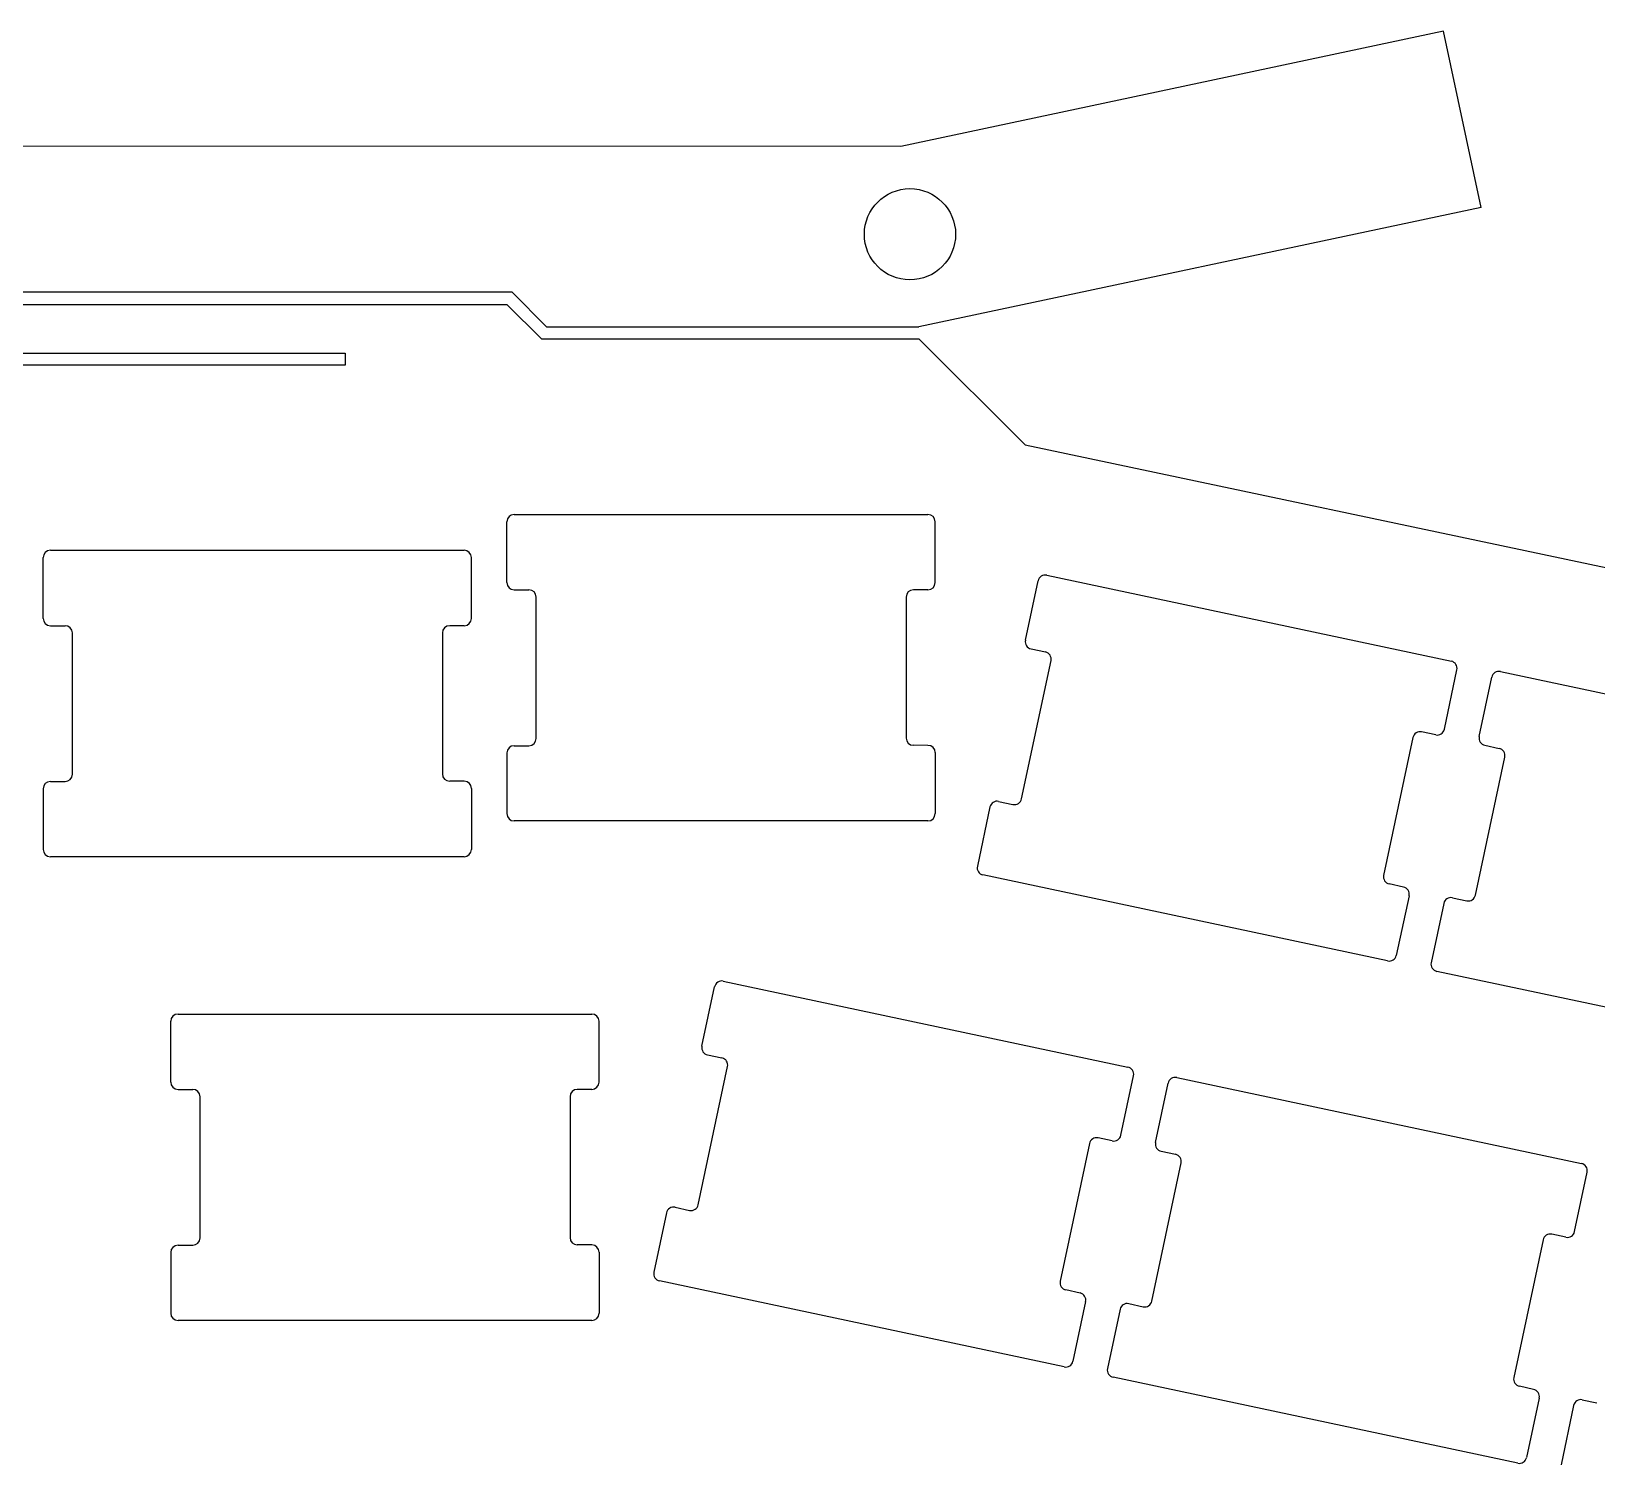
# Model space of a CAD drawing. Extents: x 7 to 394, y -192 to -46.
# Drawn here: x 67.4 to 131.7, y -108.8 to -49.9 of the extents above; entities that cross this region are included whole.
import ezdxf

# ---------------------------------------------------------------- set-up
doc = ezdxf.new("R2010")
doc.units = 0
doc.layers.add('Pcb_17aa', color=7, linetype='CONTINUOUS')

msp = doc.modelspace()

# ---------------------------------------------------------------- linework, layer by layer
at = {"layer": 'Pcb_17aa'}
for p, q in [((125.41, -49.9034), (103.101, -54.6329)), ((125.41, -49.9034, -1.6), (103.101, -54.6329, -1.6)), ((125.41, -49.9034), (103.101, -54.6329)), ((125.41, -49.9034, -1.6), (103.101, -54.6329, -1.6)), ((125.41, -49.9034), (125.41, -49.9034, -1.6)), ((126.954, -57.15), (125.41, -49.9034)), ((126.954, -57.15, -1.6), (125.41, -49.9034, -1.6)), ((125.41, -49.9034), (125.41, -49.9034, -1.6)), ((126.954, -57.15), (125.41, -49.9034)), ((126.954, -57.15, -1.6), (125.41, -49.9034, -1.6)), ((103.101, -54.6329), (12.3012, -54.6278)), ((103.101, -54.6329, -1.6), (12.3012, -54.6278, -1.6)), ((103.101, -54.6329), (12.3012, -54.6278)), ((103.101, -54.6329, -1.6), (12.3012, -54.6278, -1.6)), ((103.101, -54.6329), (103.101, -54.6329, -1.6)), ((103.101, -54.6329), (103.101, -54.6329, -1.6)), ((126.954, -57.15), (103.845, -62.0497)), ((126.954, -57.15, -1.6), (103.845, -62.0497, -1.6)), ((126.954, -57.15), (103.845, -62.0497)), ((126.954, -57.15, -1.6), (103.845, -62.0497, -1.6)), ((126.954, -57.15), (126.954, -57.15, -1.6)), ((126.954, -57.15), (126.954, -57.15, -1.6)), ((105.35, -58.2473), (105.35, -58.2473, -1.6)), ((105.35, -58.2473), (105.35, -58.2473, -1.6)), ((87.1195, -60.6273), (63.914, -60.6273)), ((87.1195, -60.6273, -1.6), (63.914, -60.6273, -1.6)), ((87.1195, -60.6273), (63.914, -60.6273)), ((87.1195, -60.6273, -1.6), (63.914, -60.6273, -1.6)), ((63.914, -61.1276), (86.9112, -61.1276)), ((63.914, -61.1276, -1.6), (86.9112, -61.1276, -1.6)), ((63.914, -61.1276), (86.9112, -61.1276)), ((63.914, -61.1276, -1.6), (86.9112, -61.1276, -1.6)), ((86.9112, -61.1276), (86.9112, -61.1276, -1.6)), ((86.9112, -61.1276), (86.9112, -61.1276, -1.6)), ((88.3336, -62.55), (86.9112, -61.1276)), ((88.3336, -62.55, -1.6), (86.9112, -61.1276, -1.6)), ((88.3336, -62.55), (86.9112, -61.1276)), ((88.3336, -62.55, -1.6), (86.9112, -61.1276, -1.6)), ((87.1195, -60.6273), (87.1195, -60.6273, -1.6)), ((87.1195, -60.6273), (87.1195, -60.6273, -1.6)), ((87.1195, -60.6273), (88.5419, -62.0497)), ((87.1195, -60.6273, -1.6), (88.5419, -62.0497, -1.6)), ((87.1195, -60.6273), (88.5419, -62.0497)), ((87.1195, -60.6273, -1.6), (88.5419, -62.0497, -1.6)), ((88.5419, -62.0497), (88.5419, -62.0497, -1.6)), ((88.5419, -62.0497), (88.5419, -62.0497, -1.6)), ((88.5419, -62.0497), (103.845, -62.0497)), ((88.5419, -62.0497, -1.6), (103.845, -62.0497, -1.6)), ((88.5419, -62.0497), (103.845, -62.0497)), ((88.5419, -62.0497, -1.6), (103.845, -62.0497, -1.6)), ((103.845, -62.0497), (103.845, -62.0497, -1.6)), ((103.845, -62.0497), (103.845, -62.0497, -1.6)), ((88.3336, -62.55), (88.3336, -62.55, -1.6)), ((88.3336, -62.55), (88.3336, -62.55, -1.6)), ((88.3336, -62.55), (103.845, -62.55)), ((88.3336, -62.55, -1.6), (103.845, -62.55, -1.6)), ((88.3336, -62.55), (103.845, -62.55)), ((88.3336, -62.55, -1.6), (103.845, -62.55, -1.6)), ((103.845, -62.55), (103.845, -62.55, -1.6)), ((103.845, -62.55), (103.845, -62.55, -1.6)), ((108.207, -66.9087), (103.845, -62.55)), ((108.207, -66.9087, -1.6), (103.845, -62.55, -1.6)), ((108.207, -66.9087), (103.845, -62.55)), ((108.207, -66.9087, -1.6), (103.845, -62.55, -1.6)), ((35.6819, -63.1342), (80.2589, -63.1342)), ((35.6819, -63.1342, -1.6), (80.2589, -63.1342, -1.6)), ((35.6819, -63.1342), (80.2589, -63.1342)), ((35.6819, -63.1342, -1.6), (80.2589, -63.1342, -1.6)), ((80.2589, -63.6346), (35.6819, -63.6346)), ((80.2589, -63.6346, -1.6), (35.6819, -63.6346, -1.6)), ((80.2589, -63.6346), (35.6819, -63.6346)), ((80.2589, -63.6346, -1.6), (35.6819, -63.6346, -1.6)), ((80.2589, -63.1342), (80.2589, -63.1342, -1.6)), ((80.2589, -63.1342), (80.2589, -63.6346)), ((80.2589, -63.1342, -1.6), (80.2589, -63.6346, -1.6)), ((80.2589, -63.1342), (80.2589, -63.1342, -1.6)), ((80.2589, -63.1342), (80.2589, -63.6346)), ((80.2589, -63.1342, -1.6), (80.2589, -63.6346, -1.6)), ((80.2589, -63.6346), (80.2589, -63.6346, -1.6)), ((80.2589, -63.6346), (80.2589, -63.6346, -1.6)), ((108.207, -66.9087), (108.207, -66.9087, -1.6)), ((108.207, -66.9087), (108.207, -66.9087, -1.6)), ((108.207, -66.9087), (180.278, -82.1233)), ((108.207, -66.9087, -1.6), (180.278, -82.1233, -1.6)), ((108.207, -66.9087), (180.278, -82.1233)), ((108.207, -66.9087, -1.6), (180.278, -82.1233, -1.6)), ((86.9058, -70.0662), (86.9058, -70.0662, -1.6)), ((86.9058, -70.0662), (86.9058, -70.0662, -1.6)), ((86.9061, -72.5653), (86.9058, -70.0662)), ((86.9061, -72.5653, -1.6), (86.9058, -70.0662, -1.6)), ((86.9061, -72.5653), (86.9058, -70.0662)), ((86.9061, -72.5653, -1.6), (86.9058, -70.0662, -1.6)), ((87.2058, -69.7662), (87.2058, -69.7662, -1.6)), ((87.2058, -69.7662), (104.211, -69.7662)), ((87.2058, -69.7662, -1.6), (104.211, -69.7662, -1.6)), ((87.2058, -69.7662), (87.2058, -69.7662, -1.6)), ((87.2058, -69.7662), (104.211, -69.7662)), ((87.2058, -69.7662, -1.6), (104.211, -69.7662, -1.6)), ((104.211, -69.7662), (104.211, -69.7662, -1.6)), ((104.211, -69.7662), (104.211, -69.7662, -1.6)), ((104.511, -70.0662), (104.511, -70.0662, -1.6)), ((104.513, -72.5653), (104.511, -70.0662)), ((104.513, -72.5653, -1.6), (104.511, -70.0662, -1.6)), ((104.511, -70.0662), (104.511, -70.0662, -1.6)), ((104.513, -72.5653), (104.511, -70.0662)), ((104.513, -72.5653, -1.6), (104.511, -70.0662, -1.6)), ((68.1431, -71.2394), (68.1431, -71.2394, -1.6)), ((68.1431, -71.2394), (85.1484, -71.2394)), ((68.1431, -71.2394, -1.6), (85.1484, -71.2394, -1.6)), ((68.1431, -71.2394), (68.1431, -71.2394, -1.6)), ((68.1431, -71.2394), (85.1484, -71.2394)), ((68.1431, -71.2394, -1.6), (85.1484, -71.2394, -1.6)), ((85.1484, -71.2394), (85.1484, -71.2394, -1.6)), ((85.1484, -71.2394), (85.1484, -71.2394, -1.6)), ((67.8431, -71.5394), (67.8431, -71.5394, -1.6)), ((67.8431, -71.5394), (67.8431, -71.5394, -1.6)), ((67.8434, -74.0385), (67.8431, -71.5394)), ((67.8434, -74.0385, -1.6), (67.8431, -71.5394, -1.6)), ((67.8434, -74.0385), (67.8431, -71.5394)), ((67.8434, -74.0385, -1.6), (67.8431, -71.5394, -1.6)), ((85.4484, -71.5394), (85.4484, -71.5394, -1.6)), ((85.4507, -74.0385), (85.4484, -71.5394)), ((85.4507, -74.0385, -1.6), (85.4484, -71.5394, -1.6)), ((85.4484, -71.5394), (85.4484, -71.5394, -1.6)), ((85.4507, -74.0385), (85.4484, -71.5394)), ((85.4507, -74.0385, -1.6), (85.4484, -71.5394, -1.6)), ((86.9061, -72.5653), (86.9061, -72.5653, -1.6)), ((86.9061, -72.5653), (86.9061, -72.5653, -1.6)), ((104.513, -72.5653), (104.513, -72.5653, -1.6)), ((104.513, -72.5653), (104.513, -72.5653, -1.6)), ((108.22, -74.9378), (108.739, -72.4933)), ((108.22, -74.9378, -1.6), (108.739, -72.4933, -1.6)), ((108.22, -74.9378), (108.739, -72.4933)), ((108.22, -74.9378, -1.6), (108.739, -72.4933, -1.6)), ((108.739, -72.4933), (108.739, -72.4933, -1.6)), ((108.739, -72.4933), (108.739, -72.4933, -1.6)), ((109.095, -72.2622), (109.095, -72.2622, -1.6)), ((109.095, -72.2622), (125.729, -75.7978)), ((109.095, -72.2622, -1.6), (125.729, -75.7978, -1.6)), ((109.095, -72.2622), (109.095, -72.2622, -1.6)), ((109.095, -72.2622), (125.729, -75.7978)), ((109.095, -72.2622, -1.6), (125.729, -75.7978, -1.6)), ((87.2061, -72.8653), (87.8101, -72.8647)), ((87.2061, -72.8653, -1.6), (87.8101, -72.8647, -1.6)), ((87.2061, -72.8653), (87.8101, -72.8647)), ((87.2061, -72.8653, -1.6), (87.8101, -72.8647, -1.6)), ((87.2061, -72.8653), (87.2061, -72.8653, -1.6)), ((87.2061, -72.8653), (87.2061, -72.8653, -1.6)), ((87.8101, -72.8647), (87.8101, -72.8647, -1.6)), ((87.8101, -72.8647), (87.8101, -72.8647, -1.6)), ((88.1101, -73.1647), (88.1101, -73.1647, -1.6)), ((88.1101, -73.1647), (88.1101, -73.1647, -1.6)), ((88.1103, -78.9706), (88.1101, -73.1647)), ((88.1103, -78.9706, -1.6), (88.1101, -73.1647, -1.6)), ((88.1103, -78.9706), (88.1101, -73.1647)), ((88.1103, -78.9706, -1.6), (88.1101, -73.1647, -1.6)), ((103.319, -73.165), (103.319, -73.165, -1.6)), ((103.319, -73.165), (103.319, -73.165, -1.6)), ((103.319, -73.165), (103.319, -78.9556)), ((103.319, -73.165, -1.6), (103.319, -78.9556, -1.6)), ((103.319, -73.165), (103.319, -78.9556)), ((103.319, -73.165, -1.6), (103.319, -78.9556, -1.6)), ((103.619, -72.865), (103.619, -72.865, -1.6)), ((104.213, -72.8653), (103.619, -72.865)), ((104.213, -72.8653, -1.6), (103.619, -72.865, -1.6)), ((103.619, -72.865), (103.619, -72.865, -1.6)), ((104.213, -72.8653), (103.619, -72.865)), ((104.213, -72.8653, -1.6), (103.619, -72.865, -1.6)), ((104.213, -72.8653), (104.213, -72.8653, -1.6)), ((104.213, -72.8653), (104.213, -72.8653, -1.6)), ((67.8434, -74.0385), (67.8434, -74.0385, -1.6)), ((67.8434, -74.0385), (67.8434, -74.0385, -1.6)), ((68.1434, -74.3385), (68.7474, -74.3379)), ((68.1434, -74.3385, -1.6), (68.7474, -74.3379, -1.6)), ((68.1434, -74.3385), (68.7474, -74.3379)), ((68.1434, -74.3385, -1.6), (68.7474, -74.3379, -1.6)), ((68.1434, -74.3385), (68.1434, -74.3385, -1.6)), ((68.1434, -74.3385), (68.1434, -74.3385, -1.6)), ((68.7474, -74.3379), (68.7474, -74.3379, -1.6)), ((68.7474, -74.3379), (68.7474, -74.3379, -1.6)), ((69.0474, -74.6379), (69.0474, -74.6379, -1.6)), ((69.0474, -74.6379), (69.0474, -74.6379, -1.6)), ((69.0476, -80.4438), (69.0474, -74.6379)), ((69.0476, -80.4438, -1.6), (69.0474, -74.6379, -1.6)), ((69.0476, -80.4438), (69.0474, -74.6379)), ((69.0476, -80.4438, -1.6), (69.0474, -74.6379, -1.6)), ((84.2566, -74.6382), (84.2566, -74.6382, -1.6)), ((84.2566, -74.6382), (84.2566, -74.6382, -1.6)), ((84.2566, -74.6382), (84.2566, -80.4288)), ((84.2566, -74.6382, -1.6), (84.2566, -80.4288, -1.6)), ((84.2566, -74.6382), (84.2566, -80.4288)), ((84.2566, -74.6382, -1.6), (84.2566, -80.4288, -1.6)), ((84.5566, -74.3382), (84.5566, -74.3382, -1.6)), ((85.1507, -74.3385), (84.5566, -74.3382)), ((85.1507, -74.3385, -1.6), (84.5566, -74.3382, -1.6)), ((84.5566, -74.3382), (84.5566, -74.3382, -1.6)), ((85.1507, -74.3385), (84.5566, -74.3382)), ((85.1507, -74.3385, -1.6), (84.5566, -74.3382, -1.6)), ((85.1507, -74.3385), (85.1507, -74.3385, -1.6)), ((85.1507, -74.3385), (85.1507, -74.3385, -1.6)), ((85.4507, -74.0385), (85.4507, -74.0385, -1.6)), ((85.4507, -74.0385), (85.4507, -74.0385, -1.6)), ((108.22, -74.9378), (108.22, -74.9378, -1.6)), ((108.22, -74.9378), (108.22, -74.9378, -1.6)), ((108.066, -81.4535), (109.273, -75.7745)), ((108.066, -81.4535, -1.6), (109.273, -75.7745, -1.6)), ((108.066, -81.4535), (109.273, -75.7745)), ((108.066, -81.4535, -1.6), (109.273, -75.7745, -1.6)), ((108.451, -75.2936), (108.451, -75.2936, -1.6)), ((108.451, -75.2936), (108.451, -75.2936, -1.6)), ((108.451, -75.2936), (109.042, -75.4187)), ((108.451, -75.2936, -1.6), (109.042, -75.4187, -1.6)), ((108.451, -75.2936), (109.042, -75.4187)), ((108.451, -75.2936, -1.6), (109.042, -75.4187, -1.6)), ((109.042, -75.4187), (109.042, -75.4187, -1.6)), ((109.042, -75.4187), (109.042, -75.4187, -1.6)), ((109.273, -75.7745), (109.273, -75.7745, -1.6)), ((109.273, -75.7745), (109.273, -75.7745, -1.6)), ((125.729, -75.7978), (125.729, -75.7978, -1.6)), ((125.729, -75.7978), (125.729, -75.7978, -1.6)), ((125.442, -78.5986), (125.96, -76.1536)), ((125.442, -78.5986, -1.6), (125.96, -76.1536, -1.6)), ((125.442, -78.5986), (125.96, -76.1536)), ((125.442, -78.5986, -1.6), (125.96, -76.1536, -1.6)), ((125.96, -76.1536), (125.96, -76.1536, -1.6)), ((125.96, -76.1536), (125.96, -76.1536, -1.6)), ((126.874, -78.9002), (127.393, -76.4557)), ((126.874, -78.9002, -1.6), (127.393, -76.4557, -1.6)), ((126.874, -78.9002), (127.393, -76.4557)), ((126.874, -78.9002, -1.6), (127.393, -76.4557, -1.6)), ((127.393, -76.4557), (127.393, -76.4557, -1.6)), ((127.393, -76.4557), (127.393, -76.4557, -1.6)), ((127.749, -76.2246), (127.749, -76.2246, -1.6)), ((127.749, -76.2246), (144.383, -79.7602)), ((127.749, -76.2246, -1.6), (144.383, -79.7602, -1.6)), ((127.749, -76.2246), (127.749, -76.2246, -1.6)), ((127.749, -76.2246), (144.383, -79.7602)), ((127.749, -76.2246, -1.6), (144.383, -79.7602, -1.6)), ((88.1103, -78.9706), (88.1103, -78.9706, -1.6)), ((88.1103, -78.9706), (88.1103, -78.9706, -1.6)), ((103.319, -78.9556), (103.319, -78.9556, -1.6)), ((103.319, -78.9556), (103.319, -78.9556, -1.6)), ((124.15, -78.9369), (122.946, -84.601)), ((124.15, -78.9369, -1.6), (122.946, -84.601, -1.6)), ((124.15, -78.9369), (122.946, -84.601)), ((124.15, -78.9369, -1.6), (122.946, -84.601, -1.6)), ((124.15, -78.9369), (124.15, -78.9369, -1.6)), ((124.15, -78.9369), (124.15, -78.9369, -1.6)), ((124.506, -78.7059), (124.506, -78.7059, -1.6)), ((125.087, -78.8296), (124.506, -78.7059)), ((125.087, -78.8296, -1.6), (124.506, -78.7059, -1.6)), ((124.506, -78.7059), (124.506, -78.7059, -1.6)), ((125.087, -78.8296), (124.506, -78.7059)), ((125.087, -78.8296, -1.6), (124.506, -78.7059, -1.6)), ((125.087, -78.8296), (125.087, -78.8296, -1.6)), ((125.087, -78.8296), (125.087, -78.8296, -1.6)), ((125.442, -78.5986), (125.442, -78.5986, -1.6)), ((125.442, -78.5986), (125.442, -78.5986, -1.6)), ((126.874, -78.9002), (126.874, -78.9002, -1.6)), ((126.874, -78.9002), (126.874, -78.9002, -1.6)), ((86.9058, -79.5706), (86.9058, -79.5706, -1.6)), ((86.9058, -79.5706), (86.9058, -82.0646)), ((86.9058, -79.5706, -1.6), (86.9058, -82.0646, -1.6)), ((86.9058, -79.5706), (86.9058, -79.5706, -1.6)), ((86.9058, -79.5706), (86.9058, -82.0646)), ((86.9058, -79.5706, -1.6), (86.9058, -82.0646, -1.6)), ((87.2058, -79.2706), (87.2058, -79.2706, -1.6)), ((87.2058, -79.2706), (87.2058, -79.2706, -1.6)), ((87.2058, -79.2706), (87.8103, -79.2706)), ((87.2058, -79.2706, -1.6), (87.8103, -79.2706, -1.6)), ((87.2058, -79.2706), (87.8103, -79.2706)), ((87.2058, -79.2706, -1.6), (87.8103, -79.2706, -1.6)), ((87.8103, -79.2706), (87.8103, -79.2706, -1.6)), ((87.8103, -79.2706), (87.8103, -79.2706, -1.6)), ((103.619, -79.2556), (103.619, -79.2556, -1.6)), ((103.619, -79.2556), (103.619, -79.2556, -1.6)), ((104.216, -79.2579), (103.619, -79.2556)), ((104.216, -79.2579, -1.6), (103.619, -79.2556, -1.6)), ((104.216, -79.2579), (103.619, -79.2556)), ((104.216, -79.2579, -1.6), (103.619, -79.2556, -1.6)), ((104.216, -79.2579), (104.216, -79.2579, -1.6)), ((104.216, -79.2579), (104.216, -79.2579, -1.6)), ((104.516, -79.5579), (104.511, -82.0649)), ((104.516, -79.5579, -1.6), (104.511, -82.0649, -1.6)), ((104.516, -79.5579), (104.511, -82.0649)), ((104.516, -79.5579, -1.6), (104.511, -82.0649, -1.6)), ((104.516, -79.5579), (104.516, -79.5579, -1.6)), ((104.516, -79.5579), (104.516, -79.5579, -1.6)), ((126.72, -85.4159), (127.927, -79.7369)), ((126.72, -85.4159, -1.6), (127.927, -79.7369, -1.6)), ((126.72, -85.4159), (127.927, -79.7369)), ((126.72, -85.4159, -1.6), (127.927, -79.7369, -1.6)), ((127.105, -79.256), (127.105, -79.256, -1.6)), ((127.105, -79.256), (127.105, -79.256, -1.6)), ((127.105, -79.256), (127.696, -79.3811)), ((127.105, -79.256, -1.6), (127.696, -79.3811, -1.6)), ((127.105, -79.256), (127.696, -79.3811)), ((127.105, -79.256, -1.6), (127.696, -79.3811, -1.6)), ((127.696, -79.3811), (127.696, -79.3811, -1.6)), ((127.696, -79.3811), (127.696, -79.3811, -1.6)), ((127.927, -79.7369), (127.927, -79.7369, -1.6)), ((127.927, -79.7369), (127.927, -79.7369, -1.6)), ((84.2566, -80.4288), (84.2566, -80.4288, -1.6)), ((84.2566, -80.4288), (84.2566, -80.4288, -1.6)), ((67.8431, -81.0438), (67.8431, -81.0438, -1.6)), ((67.8431, -81.0438), (67.8431, -83.5378)), ((67.8431, -81.0438, -1.6), (67.8431, -83.5378, -1.6)), ((67.8431, -81.0438), (67.8431, -81.0438, -1.6)), ((67.8431, -81.0438), (67.8431, -83.5378)), ((67.8431, -81.0438, -1.6), (67.8431, -83.5378, -1.6)), ((68.1431, -80.7438), (68.1431, -80.7438, -1.6)), ((68.1431, -80.7438), (68.1431, -80.7438, -1.6)), ((68.1431, -80.7438), (68.7476, -80.7438)), ((68.1431, -80.7438, -1.6), (68.7476, -80.7438, -1.6)), ((68.1431, -80.7438), (68.7476, -80.7438)), ((68.1431, -80.7438, -1.6), (68.7476, -80.7438, -1.6)), ((68.7476, -80.7438), (68.7476, -80.7438, -1.6)), ((68.7476, -80.7438), (68.7476, -80.7438, -1.6)), ((69.0476, -80.4438), (69.0476, -80.4438, -1.6)), ((69.0476, -80.4438), (69.0476, -80.4438, -1.6)), ((84.5566, -80.7288), (84.5566, -80.7288, -1.6)), ((84.5566, -80.7288), (84.5566, -80.7288, -1.6)), ((85.1532, -80.7311), (84.5566, -80.7288)), ((85.1532, -80.7311, -1.6), (84.5566, -80.7288, -1.6)), ((85.1532, -80.7311), (84.5566, -80.7288)), ((85.1532, -80.7311, -1.6), (84.5566, -80.7288, -1.6)), ((85.1532, -80.7311), (85.1532, -80.7311, -1.6)), ((85.1532, -80.7311), (85.1532, -80.7311, -1.6)), ((85.4532, -81.0311), (85.4484, -83.5381)), ((85.4532, -81.0311, -1.6), (85.4484, -83.5381, -1.6)), ((85.4532, -81.0311), (85.4484, -83.5381)), ((85.4532, -81.0311, -1.6), (85.4484, -83.5381, -1.6)), ((85.4532, -81.0311), (85.4532, -81.0311, -1.6)), ((85.4532, -81.0311), (85.4532, -81.0311, -1.6)), ((107.119, -81.5589), (107.119, -81.5589, -1.6)), ((107.119, -81.5589), (107.119, -81.5589, -1.6)), ((107.119, -81.5589), (107.71, -81.6846)), ((107.119, -81.5589, -1.6), (107.71, -81.6846, -1.6)), ((107.119, -81.5589), (107.71, -81.6846)), ((107.119, -81.5589, -1.6), (107.71, -81.6846, -1.6)), ((107.71, -81.6846), (107.71, -81.6846, -1.6)), ((107.71, -81.6846), (107.71, -81.6846, -1.6)), ((108.066, -81.4535), (108.066, -81.4535, -1.6)), ((108.066, -81.4535), (108.066, -81.4535, -1.6)), ((86.9058, -82.0646), (86.9058, -82.0646, -1.6)), ((86.9058, -82.0646), (86.9058, -82.0646, -1.6)), ((104.511, -82.0649), (104.511, -82.0649, -1.6)), ((104.511, -82.0649), (104.511, -82.0649, -1.6)), ((106.763, -81.79), (106.245, -84.2295)), ((106.763, -81.79, -1.6), (106.245, -84.2295, -1.6)), ((106.763, -81.79), (106.245, -84.2295)), ((106.763, -81.79, -1.6), (106.245, -84.2295, -1.6)), ((106.763, -81.79), (106.763, -81.79, -1.6)), ((106.763, -81.79), (106.763, -81.79, -1.6)), ((87.2058, -82.3646), (87.2058, -82.3646, -1.6)), ((104.211, -82.3649), (87.2058, -82.3646)), ((104.211, -82.3649, -1.6), (87.2058, -82.3646, -1.6)), ((87.2058, -82.3646), (87.2058, -82.3646, -1.6)), ((104.211, -82.3649), (87.2058, -82.3646)), ((104.211, -82.3649, -1.6), (87.2058, -82.3646, -1.6)), ((104.211, -82.3649), (104.211, -82.3649, -1.6)), ((104.211, -82.3649), (104.211, -82.3649, -1.6)), ((67.8431, -83.5378), (67.8431, -83.5378, -1.6)), ((67.8431, -83.5378), (67.8431, -83.5378, -1.6)), ((85.4484, -83.5381), (85.4484, -83.5381, -1.6)), ((85.4484, -83.5381), (85.4484, -83.5381, -1.6)), ((68.1431, -83.8378), (68.1431, -83.8378, -1.6)), ((85.1484, -83.8381), (68.1431, -83.8378)), ((85.1484, -83.8381, -1.6), (68.1431, -83.8378, -1.6)), ((68.1431, -83.8378), (68.1431, -83.8378, -1.6)), ((85.1484, -83.8381), (68.1431, -83.8378)), ((85.1484, -83.8381, -1.6), (68.1431, -83.8378, -1.6)), ((85.1484, -83.8381), (85.1484, -83.8381, -1.6)), ((85.1484, -83.8381), (85.1484, -83.8381, -1.6)), ((106.245, -84.2295), (106.245, -84.2295, -1.6)), ((106.245, -84.2295), (106.245, -84.2295, -1.6)), ((106.476, -84.5853), (106.476, -84.5853, -1.6)), ((123.109, -88.1212), (106.476, -84.5853)), ((123.109, -88.1212, -1.6), (106.476, -84.5853, -1.6)), ((106.476, -84.5853), (106.476, -84.5853, -1.6)), ((123.109, -88.1212), (106.476, -84.5853)), ((123.109, -88.1212, -1.6), (106.476, -84.5853, -1.6)), ((122.946, -84.601), (122.946, -84.601, -1.6)), ((122.946, -84.601), (122.946, -84.601, -1.6)), ((123.177, -84.9568), (123.177, -84.9568, -1.6)), ((123.177, -84.9568), (123.177, -84.9568, -1.6)), ((123.76, -85.0831), (123.177, -84.9568)), ((123.76, -85.0831, -1.6), (123.177, -84.9568, -1.6)), ((123.76, -85.0831), (123.177, -84.9568)), ((123.76, -85.0831, -1.6), (123.177, -84.9568, -1.6)), ((123.991, -85.4389), (123.465, -87.8901)), ((123.991, -85.4389, -1.6), (123.465, -87.8901, -1.6)), ((123.991, -85.4389), (123.465, -87.8901)), ((123.991, -85.4389, -1.6), (123.465, -87.8901, -1.6)), ((123.76, -85.0831), (123.76, -85.0831, -1.6)), ((123.76, -85.0831), (123.76, -85.0831, -1.6)), ((123.991, -85.4389), (123.991, -85.4389, -1.6)), ((123.991, -85.4389), (123.991, -85.4389, -1.6)), ((125.773, -85.5213), (125.773, -85.5213, -1.6)), ((125.773, -85.5213), (125.773, -85.5213, -1.6)), ((125.773, -85.5213), (126.364, -85.647)), ((125.773, -85.5213, -1.6), (126.364, -85.647, -1.6)), ((125.773, -85.5213), (126.364, -85.647)), ((125.773, -85.5213, -1.6), (126.364, -85.647, -1.6)), ((126.72, -85.4159), (126.72, -85.4159, -1.6)), ((126.72, -85.4159), (126.72, -85.4159, -1.6)), ((125.417, -85.7524), (124.898, -88.1919)), ((125.417, -85.7524, -1.6), (124.898, -88.1919, -1.6)), ((125.417, -85.7524), (124.898, -88.1919)), ((125.417, -85.7524, -1.6), (124.898, -88.1919, -1.6)), ((125.417, -85.7524), (125.417, -85.7524, -1.6)), ((125.417, -85.7524), (125.417, -85.7524, -1.6)), ((126.364, -85.647), (126.364, -85.647, -1.6)), ((126.364, -85.647), (126.364, -85.647, -1.6)), ((123.109, -88.1212), (123.109, -88.1212, -1.6)), ((123.109, -88.1212), (123.109, -88.1212, -1.6)), ((123.465, -87.8901), (123.465, -87.8901, -1.6)), ((123.465, -87.8901), (123.465, -87.8901, -1.6)), ((124.898, -88.1919), (124.898, -88.1919, -1.6)), ((124.898, -88.1919), (124.898, -88.1919, -1.6)), ((125.13, -88.5477), (125.13, -88.5477, -1.6)), ((141.763, -92.0836), (125.13, -88.5477)), ((141.763, -92.0836, -1.6), (125.13, -88.5477, -1.6)), ((125.13, -88.5477), (125.13, -88.5477, -1.6)), ((141.763, -92.0836), (125.13, -88.5477)), ((141.763, -92.0836, -1.6), (125.13, -88.5477, -1.6)), ((94.9256, -91.6256), (95.4449, -89.1811)), ((94.9256, -91.6256, -1.6), (95.4449, -89.1811, -1.6)), ((94.9256, -91.6256), (95.4449, -89.1811)), ((94.9256, -91.6256, -1.6), (95.4449, -89.1811, -1.6)), ((95.4449, -89.1811), (95.4449, -89.1811, -1.6)), ((95.4449, -89.1811), (95.4449, -89.1811, -1.6)), ((95.8007, -88.95), (95.8007, -88.95, -1.6)), ((95.8007, -88.95), (112.434, -92.4856)), ((95.8007, -88.95, -1.6), (112.434, -92.4856, -1.6)), ((95.8007, -88.95), (95.8007, -88.95, -1.6)), ((95.8007, -88.95), (112.434, -92.4856)), ((95.8007, -88.95, -1.6), (112.434, -92.4856, -1.6)), ((73.0882, -90.6021), (73.0882, -90.6021, -1.6)), ((73.0882, -90.6021), (73.0882, -90.6021, -1.6)), ((73.0885, -93.1012), (73.0882, -90.6021)), ((73.0885, -93.1012, -1.6), (73.0882, -90.6021, -1.6)), ((73.0885, -93.1012), (73.0882, -90.6021)), ((73.0885, -93.1012, -1.6), (73.0882, -90.6021, -1.6)), ((73.3882, -90.3021), (73.3882, -90.3021, -1.6)), ((73.3882, -90.3021), (90.3935, -90.3021)), ((73.3882, -90.3021, -1.6), (90.3935, -90.3021, -1.6)), ((73.3882, -90.3021), (73.3882, -90.3021, -1.6)), ((73.3882, -90.3021), (90.3935, -90.3021)), ((73.3882, -90.3021, -1.6), (90.3935, -90.3021, -1.6)), ((90.3935, -90.3021), (90.3935, -90.3021, -1.6)), ((90.3935, -90.3021), (90.3935, -90.3021, -1.6)), ((90.6935, -90.6021), (90.6935, -90.6021, -1.6)), ((90.6958, -93.1012), (90.6935, -90.6021)), ((90.6958, -93.1012, -1.6), (90.6935, -90.6021, -1.6)), ((90.6935, -90.6021), (90.6935, -90.6021, -1.6)), ((90.6958, -93.1012), (90.6935, -90.6021)), ((90.6958, -93.1012, -1.6), (90.6935, -90.6021, -1.6)), ((94.9256, -91.6256), (94.9256, -91.6256, -1.6)), ((94.9256, -91.6256), (94.9256, -91.6256, -1.6)), ((95.1567, -91.9814), (95.1567, -91.9814, -1.6)), ((95.1567, -91.9814), (95.1567, -91.9814, -1.6)), ((95.1567, -91.9814), (95.7476, -92.1065)), ((95.1567, -91.9814, -1.6), (95.7476, -92.1065, -1.6)), ((95.1567, -91.9814), (95.7476, -92.1065)), ((95.1567, -91.9814, -1.6), (95.7476, -92.1065, -1.6)), ((94.7718, -98.1413), (95.9786, -92.4623)), ((94.7718, -98.1413, -1.6), (95.9786, -92.4623, -1.6)), ((94.7718, -98.1413), (95.9786, -92.4623)), ((94.7718, -98.1413, -1.6), (95.9786, -92.4623, -1.6)), ((95.7476, -92.1065), (95.7476, -92.1065, -1.6)), ((95.7476, -92.1065), (95.7476, -92.1065, -1.6)), ((95.9786, -92.4623), (95.9786, -92.4623, -1.6)), ((95.9786, -92.4623), (95.9786, -92.4623, -1.6)), ((112.434, -92.4856), (112.434, -92.4856, -1.6)), ((112.434, -92.4856), (112.434, -92.4856, -1.6)), ((73.0885, -93.1012), (73.0885, -93.1012, -1.6)), ((73.0885, -93.1012), (73.0885, -93.1012, -1.6)), ((90.6958, -93.1012), (90.6958, -93.1012, -1.6)), ((90.6958, -93.1012), (90.6958, -93.1012, -1.6)), ((112.148, -95.2864), (112.666, -92.8414)), ((112.148, -95.2864, -1.6), (112.666, -92.8414, -1.6)), ((112.148, -95.2864), (112.666, -92.8414)), ((112.148, -95.2864, -1.6), (112.666, -92.8414, -1.6)), ((112.666, -92.8414), (112.666, -92.8414, -1.6)), ((112.666, -92.8414), (112.666, -92.8414, -1.6)), ((113.569, -95.588), (114.089, -93.1435)), ((113.569, -95.588, -1.6), (114.089, -93.1435, -1.6)), ((113.569, -95.588), (114.089, -93.1435)), ((113.569, -95.588, -1.6), (114.089, -93.1435, -1.6)), ((114.089, -93.1435), (114.089, -93.1435, -1.6)), ((114.089, -93.1435), (114.089, -93.1435, -1.6)), ((114.444, -92.9124), (114.444, -92.9124, -1.6)), ((114.444, -92.9124), (131.078, -96.448)), ((114.444, -92.9124, -1.6), (131.078, -96.448, -1.6)), ((114.444, -92.9124), (114.444, -92.9124, -1.6)), ((114.444, -92.9124), (131.078, -96.448)), ((114.444, -92.9124, -1.6), (131.078, -96.448, -1.6)), ((73.3885, -93.4012), (73.9925, -93.4006)), ((73.3885, -93.4012, -1.6), (73.9925, -93.4006, -1.6)), ((73.3885, -93.4012), (73.9925, -93.4006)), ((73.3885, -93.4012, -1.6), (73.9925, -93.4006, -1.6)), ((73.3885, -93.4012), (73.3885, -93.4012, -1.6)), ((73.3885, -93.4012), (73.3885, -93.4012, -1.6)), ((73.9925, -93.4006), (73.9925, -93.4006, -1.6)), ((73.9925, -93.4006), (73.9925, -93.4006, -1.6)), ((74.2925, -93.7006), (74.2925, -93.7006, -1.6)), ((74.2925, -93.7006), (74.2925, -93.7006, -1.6)), ((74.2927, -99.5065), (74.2925, -93.7006)), ((74.2927, -99.5065, -1.6), (74.2925, -93.7006, -1.6)), ((74.2927, -99.5065), (74.2925, -93.7006)), ((74.2927, -99.5065, -1.6), (74.2925, -93.7006, -1.6)), ((89.5017, -93.7009), (89.5017, -93.7009, -1.6)), ((89.5017, -93.7009), (89.5017, -93.7009, -1.6)), ((89.5017, -93.7009), (89.5017, -99.4915)), ((89.5017, -93.7009, -1.6), (89.5017, -99.4915, -1.6)), ((89.5017, -93.7009), (89.5017, -99.4915)), ((89.5017, -93.7009, -1.6), (89.5017, -99.4915, -1.6)), ((89.8017, -93.4009), (89.8017, -93.4009, -1.6)), ((90.3958, -93.4012), (89.8017, -93.4009)), ((90.3958, -93.4012, -1.6), (89.8017, -93.4009, -1.6)), ((89.8017, -93.4009), (89.8017, -93.4009, -1.6)), ((90.3958, -93.4012), (89.8017, -93.4009)), ((90.3958, -93.4012, -1.6), (89.8017, -93.4009, -1.6)), ((90.3958, -93.4012), (90.3958, -93.4012, -1.6)), ((90.3958, -93.4012), (90.3958, -93.4012, -1.6)), ((110.855, -95.6247), (109.652, -101.289)), ((110.855, -95.6247, -1.6), (109.652, -101.289, -1.6)), ((110.855, -95.6247), (109.652, -101.289)), ((110.855, -95.6247, -1.6), (109.652, -101.289, -1.6)), ((110.855, -95.6247), (110.855, -95.6247, -1.6)), ((110.855, -95.6247), (110.855, -95.6247, -1.6)), ((111.211, -95.3937), (111.211, -95.3937, -1.6)), ((111.792, -95.5174), (111.211, -95.3937)), ((111.792, -95.5174, -1.6), (111.211, -95.3937, -1.6)), ((111.211, -95.3937), (111.211, -95.3937, -1.6)), ((111.792, -95.5174), (111.211, -95.3937)), ((111.792, -95.5174, -1.6), (111.211, -95.3937, -1.6)), ((111.792, -95.5174), (111.792, -95.5174, -1.6)), ((111.792, -95.5174), (111.792, -95.5174, -1.6)), ((112.148, -95.2864), (112.148, -95.2864, -1.6)), ((112.148, -95.2864), (112.148, -95.2864, -1.6)), ((113.569, -95.588), (113.569, -95.588, -1.6)), ((113.569, -95.588), (113.569, -95.588, -1.6)), ((113.415, -102.104), (114.622, -96.4247)), ((113.415, -102.104, -1.6), (114.622, -96.4247, -1.6)), ((113.415, -102.104), (114.622, -96.4247)), ((113.415, -102.104, -1.6), (114.622, -96.4247, -1.6)), ((113.8, -95.9438), (113.8, -95.9438, -1.6)), ((113.8, -95.9438), (113.8, -95.9438, -1.6)), ((113.8, -95.9438), (114.391, -96.0689)), ((113.8, -95.9438, -1.6), (114.391, -96.0689, -1.6)), ((113.8, -95.9438), (114.391, -96.0689)), ((113.8, -95.9438, -1.6), (114.391, -96.0689, -1.6)), ((114.391, -96.0689), (114.391, -96.0689, -1.6)), ((114.391, -96.0689), (114.391, -96.0689, -1.6)), ((114.622, -96.4247), (114.622, -96.4247, -1.6)), ((114.622, -96.4247), (114.622, -96.4247, -1.6)), ((131.078, -96.448), (131.078, -96.448, -1.6)), ((131.078, -96.448), (131.078, -96.448, -1.6)), ((130.792, -99.2488), (131.309, -96.8038)), ((130.792, -99.2488, -1.6), (131.309, -96.8038, -1.6)), ((130.792, -99.2488), (131.309, -96.8038)), ((130.792, -99.2488, -1.6), (131.309, -96.8038, -1.6)), ((131.309, -96.8038), (131.309, -96.8038, -1.6)), ((131.309, -96.8038), (131.309, -96.8038, -1.6)), ((93.8247, -98.2467), (93.8247, -98.2467, -1.6)), ((93.8247, -98.2467), (93.8247, -98.2467, -1.6)), ((93.8247, -98.2467), (94.416, -98.3724)), ((93.8247, -98.2467, -1.6), (94.416, -98.3724, -1.6)), ((93.8247, -98.2467), (94.416, -98.3724)), ((93.8247, -98.2467, -1.6), (94.416, -98.3724, -1.6)), ((94.416, -98.3724), (94.416, -98.3724, -1.6)), ((94.416, -98.3724), (94.416, -98.3724, -1.6)), ((94.7718, -98.1413), (94.7718, -98.1413, -1.6)), ((94.7718, -98.1413), (94.7718, -98.1413, -1.6)), ((93.4688, -98.4778), (92.9503, -100.917)), ((93.4688, -98.4778, -1.6), (92.9503, -100.917, -1.6)), ((93.4688, -98.4778), (92.9503, -100.917)), ((93.4688, -98.4778, -1.6), (92.9503, -100.917, -1.6)), ((93.4688, -98.4778), (93.4688, -98.4778, -1.6)), ((93.4688, -98.4778), (93.4688, -98.4778, -1.6)), ((74.2927, -99.5065), (74.2927, -99.5065, -1.6)), ((74.2927, -99.5065), (74.2927, -99.5065, -1.6)), ((89.5017, -99.4915), (89.5017, -99.4915, -1.6)), ((89.5017, -99.4915), (89.5017, -99.4915, -1.6)), ((129.499, -99.5871), (128.295, -105.251)), ((129.499, -99.5871, -1.6), (128.295, -105.251, -1.6)), ((129.499, -99.5871), (128.295, -105.251)), ((129.499, -99.5871, -1.6), (128.295, -105.251, -1.6)), ((129.499, -99.5871), (129.499, -99.5871, -1.6)), ((129.499, -99.5871), (129.499, -99.5871, -1.6)), ((129.855, -99.3561), (129.855, -99.3561, -1.6)), ((130.436, -99.4798), (129.855, -99.3561)), ((130.436, -99.4798, -1.6), (129.855, -99.3561, -1.6)), ((129.855, -99.3561), (129.855, -99.3561, -1.6)), ((130.436, -99.4798), (129.855, -99.3561)), ((130.436, -99.4798, -1.6), (129.855, -99.3561, -1.6)), ((130.436, -99.4798), (130.436, -99.4798, -1.6)), ((130.436, -99.4798), (130.436, -99.4798, -1.6)), ((130.792, -99.2488), (130.792, -99.2488, -1.6)), ((130.792, -99.2488), (130.792, -99.2488, -1.6)), ((73.0882, -100.106), (73.0882, -100.106, -1.6)), ((73.0882, -100.106), (73.0882, -102.6)), ((73.0882, -100.106, -1.6), (73.0882, -102.6, -1.6)), ((73.0882, -100.106), (73.0882, -100.106, -1.6)), ((73.0882, -100.106), (73.0882, -102.6)), ((73.0882, -100.106, -1.6), (73.0882, -102.6, -1.6)), ((73.3882, -99.8065), (73.3882, -99.8065, -1.6)), ((73.3882, -99.8065), (73.3882, -99.8065, -1.6)), ((73.3882, -99.8065), (73.9927, -99.8065)), ((73.3882, -99.8065, -1.6), (73.9927, -99.8065, -1.6)), ((73.3882, -99.8065), (73.9927, -99.8065)), ((73.3882, -99.8065, -1.6), (73.9927, -99.8065, -1.6)), ((73.9927, -99.8065), (73.9927, -99.8065, -1.6)), ((73.9927, -99.8065), (73.9927, -99.8065, -1.6)), ((89.8017, -99.7915), (89.8017, -99.7915, -1.6)), ((89.8017, -99.7915), (89.8017, -99.7915, -1.6)), ((90.3983, -99.7938), (89.8017, -99.7915)), ((90.3983, -99.7938, -1.6), (89.8017, -99.7915, -1.6)), ((90.3983, -99.7938), (89.8017, -99.7915)), ((90.3983, -99.7938, -1.6), (89.8017, -99.7915, -1.6)), ((90.3983, -99.7938), (90.3983, -99.7938, -1.6)), ((90.3983, -99.7938), (90.3983, -99.7938, -1.6)), ((90.6983, -100.094), (90.6935, -102.601)), ((90.6983, -100.094, -1.6), (90.6935, -102.601, -1.6)), ((90.6983, -100.094), (90.6935, -102.601)), ((90.6983, -100.094, -1.6), (90.6935, -102.601, -1.6)), ((90.6983, -100.094), (90.6983, -100.094, -1.6)), ((90.6983, -100.094), (90.6983, -100.094, -1.6)), ((92.9503, -100.917), (92.9503, -100.917, -1.6)), ((92.9503, -100.917), (92.9503, -100.917, -1.6)), ((93.1814, -101.273), (93.1814, -101.273, -1.6)), ((109.815, -104.809), (93.1814, -101.273)), ((109.815, -104.809, -1.6), (93.1814, -101.273, -1.6)), ((93.1814, -101.273), (93.1814, -101.273, -1.6)), ((109.815, -104.809), (93.1814, -101.273)), ((109.815, -104.809, -1.6), (93.1814, -101.273, -1.6)), ((109.652, -101.289), (109.652, -101.289, -1.6)), ((109.652, -101.289), (109.652, -101.289, -1.6)), ((109.883, -101.645), (109.883, -101.645, -1.6)), ((109.883, -101.645), (109.883, -101.645, -1.6)), ((110.466, -101.771), (109.883, -101.645)), ((110.466, -101.771, -1.6), (109.883, -101.645, -1.6)), ((110.466, -101.771), (109.883, -101.645)), ((110.466, -101.771, -1.6), (109.883, -101.645, -1.6)), ((110.697, -102.127), (110.171, -104.578)), ((110.697, -102.127, -1.6), (110.171, -104.578, -1.6)), ((110.697, -102.127), (110.171, -104.578)), ((110.697, -102.127, -1.6), (110.171, -104.578, -1.6)), ((110.466, -101.771), (110.466, -101.771, -1.6)), ((110.466, -101.771), (110.466, -101.771, -1.6)), ((110.697, -102.127), (110.697, -102.127, -1.6)), ((110.697, -102.127), (110.697, -102.127, -1.6)), ((112.468, -102.209), (112.468, -102.209, -1.6)), ((112.468, -102.209), (112.468, -102.209, -1.6)), ((112.468, -102.209), (113.06, -102.335)), ((112.468, -102.209, -1.6), (113.06, -102.335, -1.6)), ((112.468, -102.209), (113.06, -102.335)), ((112.468, -102.209, -1.6), (113.06, -102.335, -1.6)), ((113.415, -102.104), (113.415, -102.104, -1.6)), ((113.415, -102.104), (113.415, -102.104, -1.6)), ((73.0882, -102.6), (73.0882, -102.6, -1.6)), ((73.0882, -102.6), (73.0882, -102.6, -1.6)), ((73.3882, -102.9), (73.3882, -102.9, -1.6)), ((90.3935, -102.901), (73.3882, -102.9)), ((90.3935, -102.901, -1.6), (73.3882, -102.9, -1.6)), ((73.3882, -102.9), (73.3882, -102.9, -1.6)), ((90.3935, -102.901), (73.3882, -102.9)), ((90.3935, -102.901, -1.6), (73.3882, -102.9, -1.6)), ((90.3935, -102.901), (90.3935, -102.901, -1.6)), ((90.3935, -102.901), (90.3935, -102.901, -1.6)), ((90.6935, -102.601), (90.6935, -102.601, -1.6)), ((90.6935, -102.601), (90.6935, -102.601, -1.6)), ((112.112, -102.44), (111.594, -104.88)), ((112.112, -102.44, -1.6), (111.594, -104.88, -1.6)), ((112.112, -102.44), (111.594, -104.88)), ((112.112, -102.44, -1.6), (111.594, -104.88, -1.6)), ((112.112, -102.44), (112.112, -102.44, -1.6)), ((112.112, -102.44), (112.112, -102.44, -1.6)), ((113.06, -102.335), (113.06, -102.335, -1.6)), ((113.06, -102.335), (113.06, -102.335, -1.6)), ((109.815, -104.809), (109.815, -104.809, -1.6)), ((109.815, -104.809), (109.815, -104.809, -1.6)), ((110.171, -104.578), (110.171, -104.578, -1.6)), ((110.171, -104.578), (110.171, -104.578, -1.6)), ((111.594, -104.88), (111.594, -104.88, -1.6)), ((111.594, -104.88), (111.594, -104.88, -1.6)), ((111.825, -105.236), (111.825, -105.236, -1.6)), ((128.459, -108.771), (111.825, -105.236)), ((128.459, -108.771, -1.6), (111.825, -105.236, -1.6)), ((111.825, -105.236), (111.825, -105.236, -1.6)), ((128.459, -108.771), (111.825, -105.236)), ((128.459, -108.771, -1.6), (111.825, -105.236, -1.6)), ((128.295, -105.251), (128.295, -105.251, -1.6)), ((128.295, -105.251), (128.295, -105.251, -1.6)), ((128.526, -105.607), (128.526, -105.607, -1.6)), ((128.526, -105.607), (128.526, -105.607, -1.6)), ((129.109, -105.733), (128.526, -105.607)), ((129.109, -105.733, -1.6), (128.526, -105.607, -1.6)), ((129.109, -105.733), (128.526, -105.607)), ((129.109, -105.733, -1.6), (128.526, -105.607, -1.6)), ((129.34, -106.089), (128.814, -108.54)), ((129.34, -106.089, -1.6), (128.814, -108.54, -1.6)), ((129.34, -106.089), (128.814, -108.54)), ((129.34, -106.089, -1.6), (128.814, -108.54, -1.6)), ((129.109, -105.733), (129.109, -105.733, -1.6)), ((129.109, -105.733), (129.109, -105.733, -1.6)), ((129.34, -106.089), (129.34, -106.089, -1.6)), ((129.34, -106.089), (129.34, -106.089, -1.6)), ((131.112, -106.159), (131.112, -106.159, -1.6)), ((131.112, -106.159), (131.112, -106.159, -1.6)), ((131.112, -106.159), (131.703, -106.285)), ((131.112, -106.159, -1.6), (131.703, -106.285, -1.6)), ((131.112, -106.159), (131.703, -106.285)), ((131.112, -106.159, -1.6), (131.703, -106.285, -1.6)), ((130.756, -106.39), (130.238, -108.829)), ((130.756, -106.39, -1.6), (130.238, -108.829, -1.6)), ((130.756, -106.39), (130.238, -108.829)), ((130.756, -106.39, -1.6), (130.238, -108.829, -1.6)), ((130.756, -106.39), (130.756, -106.39, -1.6)), ((130.756, -106.39), (130.756, -106.39, -1.6)), ((131.703, -106.285), (131.703, -106.285, -1.6)), ((131.703, -106.285), (131.703, -106.285, -1.6)), ((128.814, -108.54), (128.814, -108.54, -1.6)), ((128.814, -108.54), (128.814, -108.54, -1.6)), ((128.459, -108.771), (128.459, -108.771, -1.6)), ((128.459, -108.771), (128.459, -108.771, -1.6)), ((130.238, -108.829), (130.238, -108.829, -1.6)), ((130.238, -108.829), (130.238, -108.829, -1.6))]:
    msp.add_line(p, q, dxfattribs=at)
msp.add_circle((103.475, -58.2473), 1.875, dxfattribs=at)
msp.add_circle((103.475, -58.2473), 1.875, dxfattribs=at)
msp.add_circle((103.475, -58.2473), 1.875, dxfattribs=at)
msp.add_circle((103.475, -58.2473), 1.875, dxfattribs=at)
for centre, start, end in [((87.2058, -70.0662), 90, 180), ((87.2058, -70.0662, -1.6), 90, 180), ((87.2058, -70.0662), 90, 180), ((87.2058, -70.0662, -1.6), 90, 180), ((104.211, -70.0662), 0, 90), ((104.211, -70.0662, -1.6), 0, 90), ((104.211, -70.0662), 0, 90), ((104.211, -70.0662, -1.6), 0, 90), ((68.1431, -71.5394), 90, 180), ((68.1431, -71.5394, -1.6), 90, 180), ((68.1431, -71.5394), 90, 180), ((68.1431, -71.5394, -1.6), 90, 180), ((85.1484, -71.5394), 0, 90), ((85.1484, -71.5394, -1.6), 0, 90), ((85.1484, -71.5394), 0, 90), ((85.1484, -71.5394, -1.6), 0, 90), ((87.2061, -72.5653), 180, -90), ((87.2061, -72.5653, -1.6), 180, -90), ((87.2061, -72.5653), 180, -90), ((87.2061, -72.5653, -1.6), 180, -90), ((104.213, -72.5653), -90, 0), ((104.213, -72.5653, -1.6), -90, 0), ((104.213, -72.5653), -90, 0), ((104.213, -72.5653, -1.6), -90, 0), ((109.033, -72.5557), 78, 168), ((109.033, -72.5557, -1.6), 78, 168), ((109.033, -72.5557), 78, 168), ((109.033, -72.5557, -1.6), 78, 168), ((87.8101, -73.1647), 0, 90), ((87.8101, -73.1647, -1.6), 0, 90), ((87.8101, -73.1647), 0, 90), ((87.8101, -73.1647, -1.6), 0, 90), ((103.619, -73.165), 90, 180), ((103.619, -73.165, -1.6), 90, 180), ((103.619, -73.165), 90, 180), ((103.619, -73.165, -1.6), 90, 180), ((68.1434, -74.0385), 180, -90), ((68.1434, -74.0385, -1.6), 180, -90), ((68.1434, -74.0385), 180, -90), ((68.1434, -74.0385, -1.6), 180, -90), ((68.7474, -74.6379), 0, 90), ((68.7474, -74.6379, -1.6), 0, 90), ((68.7474, -74.6379), 0, 90), ((68.7474, -74.6379, -1.6), 0, 90), ((84.5566, -74.6382), 90, 180), ((84.5566, -74.6382, -1.6), 90, 180), ((84.5566, -74.6382), 90, 180), ((84.5566, -74.6382, -1.6), 90, 180), ((85.1507, -74.0385), -90, 0), ((85.1507, -74.0385, -1.6), -90, 0), ((85.1507, -74.0385), -90, 0), ((85.1507, -74.0385, -1.6), -90, 0), ((108.513, -75.0002), 168, -102), ((108.513, -75.0002, -1.6), 168, -102), ((108.513, -75.0002), 168, -102), ((108.513, -75.0002, -1.6), 168, -102), ((108.98, -75.7121), -12, 78), ((108.98, -75.7121, -1.6), -12, 78), ((108.98, -75.7121), -12, 78), ((108.98, -75.7121, -1.6), -12, 78), ((125.666, -76.0913), -12, 78), ((125.666, -76.0913, -1.6), -12, 78), ((125.666, -76.0913), -12, 78), ((125.666, -76.0913, -1.6), -12, 78), ((127.686, -76.5181), 78, 168), ((127.686, -76.5181, -1.6), 78, 168), ((127.686, -76.5181), 78, 168), ((127.686, -76.5181, -1.6), 78, 168), ((87.8103, -78.9706), -90, 0), ((87.8103, -78.9706, -1.6), -90, 0), ((87.8103, -78.9706), -90, 0), ((87.8103, -78.9706, -1.6), -90, 0), ((103.619, -78.9556), 180, -90), ((103.619, -78.9556, -1.6), 180, -90), ((103.619, -78.9556), 180, -90), ((103.619, -78.9556, -1.6), 180, -90), ((124.443, -78.9993), 78, 168), ((124.443, -78.9993, -1.6), 78, 168), ((124.443, -78.9993), 78, 168), ((124.443, -78.9993, -1.6), 78, 168), ((125.149, -78.5362), -102, -12), ((125.149, -78.5362, -1.6), -102, -12), ((125.149, -78.5362), -102, -12), ((125.149, -78.5362, -1.6), -102, -12), ((127.167, -78.9626), 168, -102), ((127.167, -78.9626, -1.6), 168, -102), ((127.167, -78.9626), 168, -102), ((127.167, -78.9626, -1.6), 168, -102), ((87.2058, -79.5706), 90, 180), ((87.2058, -79.5706, -1.6), 90, 180), ((87.2058, -79.5706), 90, 180), ((87.2058, -79.5706, -1.6), 90, 180), ((104.216, -79.5579), 0, 90), ((104.216, -79.5579, -1.6), 0, 90), ((104.216, -79.5579), 0, 90), ((104.216, -79.5579, -1.6), 0, 90), ((127.633, -79.6745), -12, 78), ((127.633, -79.6745, -1.6), -12, 78), ((127.633, -79.6745), -12, 78), ((127.633, -79.6745, -1.6), -12, 78), ((84.5566, -80.4288), 180, -90), ((84.5566, -80.4288, -1.6), 180, -90), ((84.5566, -80.4288), 180, -90), ((84.5566, -80.4288, -1.6), 180, -90), ((68.1431, -81.0438), 90, 180), ((68.1431, -81.0438, -1.6), 90, 180), ((68.1431, -81.0438), 90, 180), ((68.1431, -81.0438, -1.6), 90, 180), ((68.7476, -80.4438), -90, 0), ((68.7476, -80.4438, -1.6), -90, 0), ((68.7476, -80.4438), -90, 0), ((68.7476, -80.4438, -1.6), -90, 0), ((85.1532, -81.0311), 0, 90), ((85.1532, -81.0311, -1.6), 0, 90), ((85.1532, -81.0311), 0, 90), ((85.1532, -81.0311, -1.6), 0, 90), ((107.057, -81.8524), 78, 168), ((107.057, -81.8524, -1.6), 78, 168), ((107.057, -81.8524), 78, 168), ((107.057, -81.8524, -1.6), 78, 168), ((107.773, -81.3912), -102, -12), ((107.773, -81.3912, -1.6), -102, -12), ((107.773, -81.3912), -102, -12), ((107.773, -81.3912, -1.6), -102, -12), ((87.2058, -82.0646), 180, -90), ((87.2058, -82.0646, -1.6), 180, -90), ((87.2058, -82.0646), 180, -90), ((87.2058, -82.0646, -1.6), 180, -90), ((104.211, -82.0649), -90, 0), ((104.211, -82.0649, -1.6), -90, 0), ((104.211, -82.0649), -90, 0), ((104.211, -82.0649, -1.6), -90, 0), ((68.1431, -83.5378), 180, -90), ((68.1431, -83.5378, -1.6), 180, -90), ((68.1431, -83.5378), 180, -90), ((68.1431, -83.5378, -1.6), 180, -90), ((85.1484, -83.5381), -90, 0), ((85.1484, -83.5381, -1.6), -90, 0), ((85.1484, -83.5381), -90, 0), ((85.1484, -83.5381, -1.6), -90, 0), ((106.538, -84.2919), 168, -102), ((106.538, -84.2919, -1.6), 168, -102), ((106.538, -84.2919), 168, -102), ((106.538, -84.2919, -1.6), 168, -102), ((123.239, -84.6634), 168, -102), ((123.239, -84.6634, -1.6), 168, -102), ((123.239, -84.6634), 168, -102), ((123.239, -84.6634, -1.6), 168, -102), ((123.698, -85.3765), -12, 78), ((123.698, -85.3765, -1.6), -12, 78), ((123.698, -85.3765), -12, 78), ((123.698, -85.3765, -1.6), -12, 78), ((125.71, -85.8148), 78, 168), ((125.71, -85.8148, -1.6), 78, 168), ((125.71, -85.8148), 78, 168), ((125.71, -85.8148, -1.6), 78, 168), ((126.426, -85.3536), -102, -12), ((126.426, -85.3536, -1.6), -102, -12), ((126.426, -85.3536), -102, -12), ((126.426, -85.3536, -1.6), -102, -12), ((123.172, -87.8277), -102, -12), ((123.172, -87.8277, -1.6), -102, -12), ((123.172, -87.8277), -102, -12), ((123.172, -87.8277, -1.6), -102, -12), ((125.192, -88.2543), 168, -102), ((125.192, -88.2543, -1.6), 168, -102), ((125.192, -88.2543), 168, -102), ((125.192, -88.2543, -1.6), 168, -102), ((95.7384, -89.2435), 78, 168), ((95.7384, -89.2435, -1.6), 78, 168), ((95.7384, -89.2435), 78, 168), ((95.7384, -89.2435, -1.6), 78, 168), ((73.3882, -90.6021), 90, 180), ((73.3882, -90.6021, -1.6), 90, 180), ((73.3882, -90.6021), 90, 180), ((73.3882, -90.6021, -1.6), 90, 180), ((90.3935, -90.6021), 0, 90), ((90.3935, -90.6021, -1.6), 0, 90), ((90.3935, -90.6021), 0, 90), ((90.3935, -90.6021, -1.6), 0, 90), ((95.2191, -91.688), 168, -102), ((95.2191, -91.688, -1.6), 168, -102), ((95.2191, -91.688), 168, -102), ((95.2191, -91.688, -1.6), 168, -102), ((95.6852, -92.3999), -12, 78), ((95.6852, -92.3999, -1.6), -12, 78), ((95.6852, -92.3999), -12, 78), ((95.6852, -92.3999, -1.6), -12, 78), ((112.372, -92.7791), -12, 78), ((112.372, -92.7791, -1.6), -12, 78), ((112.372, -92.7791), -12, 78), ((112.372, -92.7791, -1.6), -12, 78), ((73.3885, -93.1012), 180, -90), ((73.3885, -93.1012, -1.6), 180, -90), ((73.3885, -93.1012), 180, -90), ((73.3885, -93.1012, -1.6), 180, -90), ((90.3958, -93.1012), -90, 0), ((90.3958, -93.1012, -1.6), -90, 0), ((90.3958, -93.1012), -90, 0), ((90.3958, -93.1012, -1.6), -90, 0), ((114.382, -93.2059), 78, 168), ((114.382, -93.2059, -1.6), 78, 168), ((114.382, -93.2059), 78, 168), ((114.382, -93.2059, -1.6), 78, 168), ((73.9925, -93.7006), 0, 90), ((73.9925, -93.7006, -1.6), 0, 90), ((73.9925, -93.7006), 0, 90), ((73.9925, -93.7006, -1.6), 0, 90), ((89.8017, -93.7009), 90, 180), ((89.8017, -93.7009, -1.6), 90, 180), ((89.8017, -93.7009), 90, 180), ((89.8017, -93.7009, -1.6), 90, 180), ((111.149, -95.6871), 78, 168), ((111.149, -95.6871, -1.6), 78, 168), ((111.149, -95.6871), 78, 168), ((111.149, -95.6871, -1.6), 78, 168), ((111.855, -95.224), -102, -12), ((111.855, -95.224, -1.6), -102, -12), ((111.855, -95.224), -102, -12), ((111.855, -95.224, -1.6), -102, -12), ((113.863, -95.6504), 168, -102), ((113.863, -95.6504, -1.6), 168, -102), ((113.863, -95.6504), 168, -102), ((113.863, -95.6504, -1.6), 168, -102), ((114.329, -96.3623), -12, 78), ((114.329, -96.3623, -1.6), -12, 78), ((114.329, -96.3623), -12, 78), ((114.329, -96.3623, -1.6), -12, 78), ((131.016, -96.7415), -12, 78), ((131.016, -96.7415, -1.6), -12, 78), ((131.016, -96.7415), -12, 78), ((131.016, -96.7415, -1.6), -12, 78), ((93.7623, -98.5402), 78, 168), ((93.7623, -98.5402, -1.6), 78, 168), ((93.7623, -98.5402), 78, 168), ((93.7623, -98.5402, -1.6), 78, 168), ((94.4783, -98.079), -102, -12), ((94.4783, -98.079, -1.6), -102, -12), ((94.4783, -98.079), -102, -12), ((94.4783, -98.079, -1.6), -102, -12), ((73.9927, -99.5065), -90, 0), ((73.9927, -99.5065, -1.6), -90, 0), ((73.9927, -99.5065), -90, 0), ((73.9927, -99.5065, -1.6), -90, 0), ((89.8017, -99.4915), 180, -90), ((89.8017, -99.4915, -1.6), 180, -90), ((89.8017, -99.4915), 180, -90), ((89.8017, -99.4915, -1.6), 180, -90), ((129.792, -99.6495), 78, 168), ((129.792, -99.6495, -1.6), 78, 168), ((129.792, -99.6495), 78, 168), ((129.792, -99.6495, -1.6), 78, 168), ((130.498, -99.1864), -102, -12), ((130.498, -99.1864, -1.6), -102, -12), ((130.498, -99.1864), -102, -12), ((130.498, -99.1864, -1.6), -102, -12), ((73.3882, -100.106), 90, 180), ((73.3882, -100.106, -1.6), 90, 180), ((73.3882, -100.106), 90, 180), ((73.3882, -100.106, -1.6), 90, 180), ((90.3983, -100.094), 0, 90), ((90.3983, -100.094, -1.6), 0, 90), ((90.3983, -100.094), 0, 90), ((90.3983, -100.094, -1.6), 0, 90), ((93.2438, -100.98), 168, -102), ((93.2438, -100.98, -1.6), 168, -102), ((93.2438, -100.98), 168, -102), ((93.2438, -100.98, -1.6), 168, -102), ((109.945, -101.351), 168, -102), ((109.945, -101.351, -1.6), 168, -102), ((109.945, -101.351), 168, -102), ((109.945, -101.351, -1.6), 168, -102), ((110.403, -102.064), -12, 78), ((110.403, -102.064, -1.6), -12, 78), ((110.403, -102.064), -12, 78), ((110.403, -102.064, -1.6), -12, 78), ((112.406, -102.503), 78, 168), ((112.406, -102.503, -1.6), 78, 168), ((112.406, -102.503), 78, 168), ((112.406, -102.503, -1.6), 78, 168), ((113.122, -102.041), -102, -12), ((113.122, -102.041, -1.6), -102, -12), ((113.122, -102.041), -102, -12), ((113.122, -102.041, -1.6), -102, -12), ((73.3882, -102.6), 180, -90), ((73.3882, -102.6, -1.6), 180, -90), ((73.3882, -102.6), 180, -90), ((73.3882, -102.6, -1.6), 180, -90), ((90.3935, -102.601), -90, 0), ((90.3935, -102.601, -1.6), -90, 0), ((90.3935, -102.601), -90, 0), ((90.3935, -102.601, -1.6), -90, 0), ((109.877, -104.516), -102, -12), ((109.877, -104.516, -1.6), -102, -12), ((109.877, -104.516), -102, -12), ((109.877, -104.516, -1.6), -102, -12), ((111.887, -104.942), 168, -102), ((111.887, -104.942, -1.6), 168, -102), ((111.887, -104.942), 168, -102), ((111.887, -104.942, -1.6), 168, -102), ((128.589, -105.314), 168, -102), ((128.589, -105.314, -1.6), 168, -102), ((128.589, -105.314), 168, -102), ((128.589, -105.314, -1.6), 168, -102), ((129.047, -106.027), -12, 78), ((129.047, -106.027, -1.6), -12, 78), ((129.047, -106.027), -12, 78), ((129.047, -106.027, -1.6), -12, 78), ((131.049, -106.452), 78, 168), ((131.049, -106.452, -1.6), 78, 168), ((131.049, -106.452), 78, 168), ((131.049, -106.452, -1.6), 78, 168), ((128.521, -108.478), -102, -12), ((128.521, -108.478, -1.6), -102, -12), ((128.521, -108.478), -102, -12), ((128.521, -108.478, -1.6), -102, -12)]:
    msp.add_arc(centre, 0.3, start, end, dxfattribs=at)

doc.saveas('drawing.dxf')
